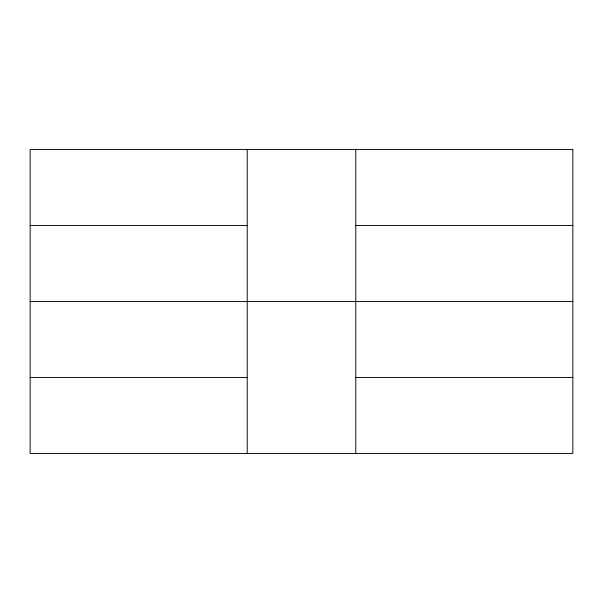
<?xml version="1.0" encoding="UTF-8"?>
<svg xmlns="http://www.w3.org/2000/svg" width="603" height="603" viewBox="0 0 603 603"><rect width="100%" height="100%" fill="white"/><g stroke="black" fill="none" stroke-linecap="round" stroke-linejoin="round"><path stroke-width="0.9" d="M30.15 225.522L247.23 225.522M355.77 225.522L572.85 225.522M30.15 301.5L572.85 301.5M30.15 377.478L247.23 377.478M355.77 377.478L572.85 377.478M355.77 149.544L355.77 453.456M247.23 149.544L247.23 453.456M572.85 149.544L30.15 149.544L30.15 453.456L572.85 453.456L572.85 149.544"/></g></svg>
